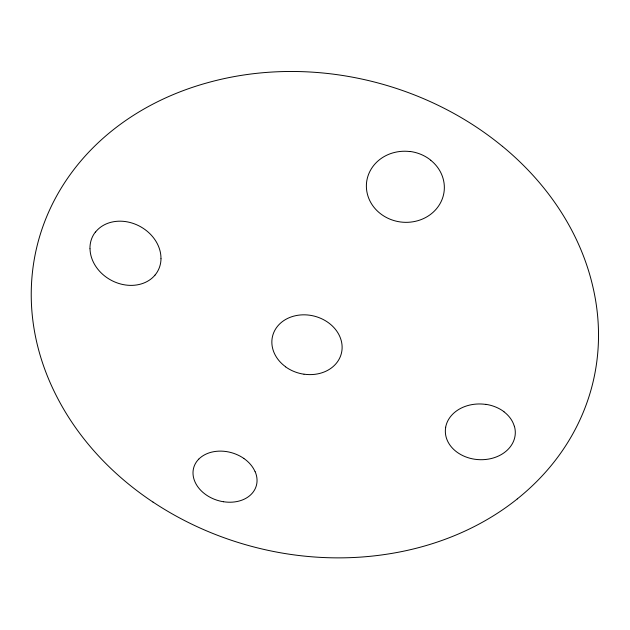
<?xml version="1.0" encoding="UTF-8"?>
<svg xmlns="http://www.w3.org/2000/svg" width="630" height="630" viewBox="0 0 630 630"><rect width="100%" height="100%" fill="white"/><g stroke="black" fill="none" stroke-linecap="round" stroke-linejoin="round"><path stroke-width="0.94" d="M304.046 374.181A35.319 29.382 14.2 0 0 317.693 373.881A35.312 29.382 14.2 0 0 334.435 365.361A35.563 29.586 14.2 0 0 341.964 350.241A35.304 29.374 14.2 0 0 340.507 338.31A35.312 29.382 14.2 0 0 328.718 322.93A35.548 29.579 14.2 0 0 309.787 315.236A35.312 29.382 14.2 0 0 295.73 315.669A35.304 29.374 14.2 0 0 278.901 324.718A35.556 29.579 14.2 0 0 271.924 340.153A35.312 29.382 14.2 0 0 273.774 351.95A35.304 29.374 14.2 0 0 285.65 366.794M303.912 374.204A35.563 29.586 14.2 0 1 285.524 366.81M410.146 151.468A39.123 35.603 6.2 0 1 430.794 160.217M430.833 160.343A38.863 35.367 6.2 0 1 443.055 178.416A38.847 35.351 6.2 0 1 443.953 192.607A39.123 35.603 6.2 0 1 434.676 210.774A38.855 35.359 6.2 0 1 415.564 221.28A38.855 35.359 6.2 0 1 400.373 221.957A39.123 35.603 6.2 0 1 380.363 213.601A38.84 35.343 6.2 0 1 368.007 196.229A38.847 35.351 6.2 0 1 366.597 182.227A39.123 35.603 6.2 0 1 375.244 163.666A38.847 35.351 6.2 0 1 394.49 152.46A38.847 35.351 6.2 0 1 410.177 151.594M485.762 404.318A35.099 27.925 3.1 0 1 503.984 411.713M514.403 426.258A34.847 27.728 3.1 0 1 514.773 437.377A35.099 27.925 3.1 0 1 505.882 451.371A34.863 27.736 3.1 0 1 488.368 459.12A34.863 27.736 3.1 0 1 474.689 459.238A35.115 27.933 3.1 0 1 456.97 452.143A34.847 27.728 3.1 0 1 445.701 427.266M485.785 404.421A34.847 27.72 3.1 0 0 471.705 404.657A34.855 27.728 3.1 0 0 454.057 412.886A35.107 27.933 3.1 0 0 445.67 427.172M503.898 411.752A34.847 27.72 3.1 0 1 514.277 426.195M154.996 275.129A36.69 30.405 28.7 0 1 139.12 284.492A36.69 30.398 28.7 0 1 125.512 284.988A36.942 30.61 28.7 0 1 106.399 277.287A36.674 30.39 28.7 0 1 93.051 261.489A36.69 30.405 28.7 0 1 90.019 248.834M161.004 258.788A36.95 30.618 28.7 0 1 154.988 275.129M160.965 258.694A36.697 30.413 28.7 0 0 145.05 229.596A36.95 30.618 28.7 0 0 125.362 221.555A36.682 30.398 28.7 0 0 111.353 222.201A36.697 30.405 28.7 0 0 95.445 232.155M89.964 248.716A36.942 30.61 28.7 0 1 95.398 232.037M223.65 501.748A32.437 24.743 16.5 0 0 250.803 494.715A32.665 24.924 16.5 0 0 257.001 481.926A32.429 24.735 16.5 0 0 255.181 471.736M243.739 458.38A32.406 24.72 16.5 0 1 255.055 471.665M243.849 458.435A32.665 24.916 16.5 0 0 226.375 451.568A32.406 24.72 16.5 0 0 213.657 451.71A32.453 24.759 16.5 0 0 198.702 459.199M198.749 459.128A32.65 24.909 16.5 0 0 193.008 472.169A32.453 24.759 16.5 0 0 195.158 482.265A32.421 24.735 16.5 0 0 206.538 495.148A32.658 24.916 16.5 0 0 223.548 501.763M517.277 498.936A284.823 238.912 14.1 0 1 386.08 554.313A284.744 238.786 14.2 0 1 286.823 553.833A287.107 241.03 14.2 0 1 153.035 502.078M517.261 498.921A287.036 240.904 14.3 0 0 592.011 386.182A284.925 239.109 14.1 0 0 592.869 286.76A285.051 239.298 14.1 0 0 502.417 146.31M502.394 146.333A286.894 240.676 14.2 0 0 333.577 74.19A285.059 239.337 14.2 0 0 208.128 82.577A285.004 239.243 14.3 0 0 71.592 172.675A286.973 240.802 14.1 0 0 31.516 305.4A284.886 239.022 14.3 0 0 56.637 396.317A284.744 238.817 14.3 0 0 153.019 502.094"/></g></svg>
